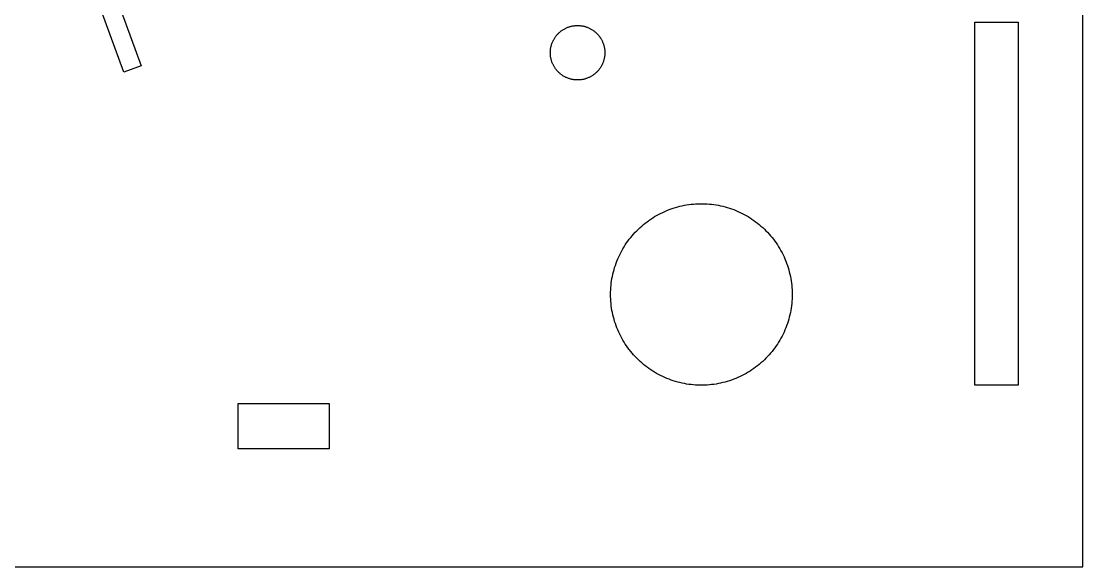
# Model space of a CAD drawing. Header units: metres. Extents: x -136 to 200, y -122 to 130.
# Drawn here: x -62.4 to -4, y -120 to -89.9 of the extents above; entities that cross this region are included whole.
import ezdxf

# ---------------------------------------------------------------- set-up
doc = ezdxf.new("R2010")
doc.units = ezdxf.units.M

msp = doc.modelspace()

# ---------------------------------------------------------------- linework, layer by layer
for p, q in [((-4, -120), (-4, 0)), ((-56.7984, -92.7621), (-60.2186, -83.3652)), ((-59.2602, -83.0163), (-55.84, -92.4133)), ((-9.95001, -110), (-9.95001, -90)), ((-9.95001, -90), (-7.55, -90)), ((-7.55, -90), (-7.55, -110)), ((-32.8567, -90.6033), (-32.8292, -90.5775)), ((-32.8292, -90.5775), (-32.8011, -90.5524)), ((-32.8011, -90.5524), (-32.7724, -90.528)), ((-32.7724, -90.528), (-32.743, -90.5043)), ((-32.743, -90.5043), (-32.7131, -90.4814)), ((-32.7131, -90.4814), (-32.6826, -90.4592)), ((-32.6826, -90.4592), (-32.6516, -90.4379)), ((-32.6516, -90.4379), (-32.62, -90.4173)), ((-32.62, -90.4173), (-32.5879, -90.3975)), ((-32.5879, -90.3975), (-32.5553, -90.3785)), ((-32.5553, -90.3785), (-32.5223, -90.3603)), ((-32.5223, -90.3603), (-32.4888, -90.343)), ((-32.4888, -90.343), (-32.4549, -90.3265)), ((-32.4549, -90.3265), (-32.4206, -90.3109)), ((-32.4206, -90.3109), (-32.3859, -90.2961)), ((-32.3859, -90.2961), (-32.3509, -90.2823)), ((-32.3509, -90.2823), (-32.3155, -90.2693)), ((-32.3155, -90.2693), (-32.2798, -90.2572)), ((-32.2798, -90.2572), (-32.2438, -90.246)), ((-32.2438, -90.246), (-32.2075, -90.2357)), ((-32.2075, -90.2357), (-32.171, -90.2263)), ((-32.171, -90.2263), (-32.1342, -90.2178)), ((-32.1342, -90.2178), (-32.0973, -90.2103)), ((-32.0973, -90.2103), (-32.0602, -90.2037)), ((-32.0602, -90.2037), (-32.0229, -90.1981)), ((-32.0229, -90.1981), (-31.9855, -90.1933)), ((-31.9855, -90.1933), (-31.948, -90.1896)), ((-31.948, -90.1896), (-31.9104, -90.1867)), ((-31.9104, -90.1867), (-31.8728, -90.1848)), ((-31.8728, -90.1848), (-31.8351, -90.1839)), ((-31.8351, -90.1839), (-31.7974, -90.1839)), ((-31.7974, -90.1839), (-31.7597, -90.1848)), ((-31.7597, -90.1848), (-31.7221, -90.1867)), ((-31.7221, -90.1867), (-31.6845, -90.1896)), ((-31.6845, -90.1896), (-31.647, -90.1933)), ((-31.647, -90.1933), (-31.6096, -90.1981)), ((-31.6096, -90.1981), (-31.5723, -90.2037)), ((-31.5723, -90.2037), (-31.5352, -90.2103)), ((-31.5352, -90.2103), (-31.4982, -90.2178)), ((-31.4982, -90.2178), (-31.4615, -90.2263)), ((-31.4615, -90.2263), (-31.425, -90.2357)), ((-31.425, -90.2357), (-31.3887, -90.246)), ((-31.3887, -90.246), (-31.3527, -90.2572)), ((-31.3527, -90.2572), (-31.317, -90.2693)), ((-31.317, -90.2693), (-31.2816, -90.2823)), ((-31.2816, -90.2823), (-31.2466, -90.2961)), ((-31.2466, -90.2961), (-31.2119, -90.3109)), ((-31.2119, -90.3109), (-31.1776, -90.3265)), ((-31.1776, -90.3265), (-31.1437, -90.343)), ((-31.1437, -90.343), (-31.1102, -90.3603)), ((-31.1102, -90.3603), (-31.0771, -90.3785)), ((-31.0771, -90.3785), (-31.0446, -90.3975)), ((-31.0446, -90.3975), (-31.0125, -90.4173)), ((-31.0125, -90.4173), (-30.9809, -90.4379)), ((-30.9809, -90.4379), (-30.9499, -90.4592)), ((-30.9499, -90.4592), (-30.9194, -90.4814)), ((-30.9194, -90.4814), (-30.8895, -90.5043)), ((-30.8895, -90.5043), (-30.8601, -90.528)), ((-30.8601, -90.528), (-30.8314, -90.5524)), ((-30.8314, -90.5524), (-30.8032, -90.5775)), ((-30.8032, -90.5775), (-30.7758, -90.6033)), ((-33.2369, -91.2023), (-33.2243, -91.1668)), ((-33.2243, -91.1668), (-33.2109, -91.1316)), ((-33.2109, -91.1316), (-33.1966, -91.0967)), ((-33.1966, -91.0967), (-33.1814, -91.0622)), ((-33.1814, -91.0622), (-33.1653, -91.0281)), ((-33.1653, -91.0281), (-33.1485, -90.9944)), ((-33.1485, -90.9944), (-33.1307, -90.9611)), ((-33.1307, -90.9611), (-33.1121, -90.9283)), ((-33.1121, -90.9283), (-33.0927, -90.896)), ((-33.0927, -90.896), (-33.0725, -90.8642)), ((-33.0725, -90.8642), (-33.0515, -90.8329)), ((-33.0515, -90.8329), (-33.0298, -90.8021)), ((-33.0298, -90.8021), (-33.0072, -90.7719)), ((-33.0072, -90.7719), (-32.9839, -90.7422)), ((-32.9839, -90.7422), (-32.9599, -90.7132)), ((-32.9599, -90.7132), (-32.9352, -90.6847)), ((-32.9352, -90.6847), (-32.9097, -90.6569)), ((-32.9097, -90.6569), (-32.8835, -90.6298)), ((-32.8835, -90.6298), (-32.8567, -90.6033)), ((-30.7758, -90.6033), (-30.7489, -90.6298)), ((-30.7489, -90.6298), (-30.7228, -90.6569)), ((-30.7228, -90.6569), (-30.6973, -90.6847)), ((-30.6973, -90.6847), (-30.6726, -90.7132)), ((-30.6726, -90.7132), (-30.6485, -90.7422)), ((-30.6485, -90.7422), (-30.6253, -90.7719)), ((-30.6253, -90.7719), (-30.6027, -90.8021)), ((-30.6027, -90.8021), (-30.5809, -90.8329)), ((-30.5809, -90.8329), (-30.56, -90.8642)), ((-30.56, -90.8642), (-30.5397, -90.896)), ((-30.5397, -90.896), (-30.5204, -90.9283)), ((-30.5204, -90.9283), (-30.5018, -90.9611)), ((-30.5018, -90.9611), (-30.484, -90.9944)), ((-30.484, -90.9944), (-30.4671, -91.0281)), ((-30.4671, -91.0281), (-30.4511, -91.0622)), ((-30.4511, -91.0622), (-30.4359, -91.0967)), ((-30.4359, -91.0967), (-30.4216, -91.1316)), ((-30.4216, -91.1316), (-30.4081, -91.1668)), ((-30.4081, -91.1668), (-30.3956, -91.2023)), ((-33.3162, -91.6838), (-33.3158, -91.6461)), ((-33.3158, -91.7215), (-33.3162, -91.6838)), ((-33.3158, -91.6461), (-33.3143, -91.6084)), ((-33.3143, -91.7591), (-33.3158, -91.7215)), ((-33.3143, -91.6084), (-33.312, -91.5708)), ((-33.312, -91.7968), (-33.3143, -91.7591)), ((-33.312, -91.5708), (-33.3087, -91.5332)), ((-33.3087, -91.5332), (-33.3044, -91.4958)), ((-33.3044, -91.4958), (-33.2992, -91.4584)), ((-33.2992, -91.4584), (-33.2931, -91.4212)), ((-33.2931, -91.4212), (-33.286, -91.3842)), ((-33.286, -91.3842), (-33.278, -91.3474)), ((-33.278, -91.3474), (-33.2691, -91.3107)), ((-33.2691, -91.3107), (-33.2593, -91.2743)), ((-33.2593, -91.2743), (-33.2485, -91.2382)), ((-33.2485, -91.2382), (-33.2369, -91.2023)), ((-30.3956, -91.2023), (-30.3839, -91.2382)), ((-30.3839, -91.2382), (-30.3732, -91.2743)), ((-30.3732, -91.2743), (-30.3634, -91.3107)), ((-30.3634, -91.3107), (-30.3544, -91.3474)), ((-30.3544, -91.3474), (-30.3465, -91.3842)), ((-30.3465, -91.3842), (-30.3394, -91.4212)), ((-30.3394, -91.4212), (-30.3333, -91.4584)), ((-30.3333, -91.4584), (-30.3281, -91.4958)), ((-30.3281, -91.4958), (-30.3238, -91.5332)), ((-30.3238, -91.5332), (-30.3205, -91.5708)), ((-30.3205, -91.5708), (-30.3181, -91.6084)), ((-30.3181, -91.7591), (-30.3205, -91.7968)), ((-30.3181, -91.6084), (-30.3167, -91.6461)), ((-30.3167, -91.7215), (-30.3181, -91.7591)), ((-30.3167, -91.6461), (-30.3162, -91.6838)), ((-30.3162, -91.6838), (-30.3167, -91.7215)), ((-33.3087, -91.8343), (-33.312, -91.7968)), ((-33.3044, -91.8718), (-33.3087, -91.8343)), ((-33.2992, -91.9091), (-33.3044, -91.8718)), ((-33.2931, -91.9463), (-33.2992, -91.9091)), ((-33.286, -91.9833), (-33.2931, -91.9463)), ((-33.278, -92.0202), (-33.286, -91.9833)), ((-33.2691, -92.0568), (-33.278, -92.0202)), ((-33.2593, -92.0932), (-33.2691, -92.0568)), ((-33.2485, -92.1293), (-33.2593, -92.0932)), ((-33.2369, -92.1652), (-33.2485, -92.1293)), ((-33.2243, -92.2007), (-33.2369, -92.1652)), ((-33.2109, -92.2359), (-33.2243, -92.2007)), ((-33.1966, -92.2708), (-33.2109, -92.2359)), ((-33.1814, -92.3053), (-33.1966, -92.2708)), ((-33.1653, -92.3394), (-33.1814, -92.3053)), ((-33.1485, -92.3731), (-33.1653, -92.3394)), ((-30.4671, -92.3394), (-30.484, -92.3731)), ((-30.4511, -92.3053), (-30.4671, -92.3394)), ((-30.4359, -92.2708), (-30.4511, -92.3053)), ((-30.4216, -92.2359), (-30.4359, -92.2708)), ((-30.4081, -92.2007), (-30.4216, -92.2359)), ((-30.3956, -92.1652), (-30.4081, -92.2007)), ((-30.3839, -92.1293), (-30.3956, -92.1652)), ((-30.3732, -92.0932), (-30.3839, -92.1293)), ((-30.3634, -92.0568), (-30.3732, -92.0932)), ((-30.3544, -92.0202), (-30.3634, -92.0568)), ((-30.3465, -91.9833), (-30.3544, -92.0202)), ((-30.3394, -91.9463), (-30.3465, -91.9833)), ((-30.3333, -91.9091), (-30.3394, -91.9463)), ((-30.3281, -91.8718), (-30.3333, -91.9091)), ((-30.3238, -91.8343), (-30.3281, -91.8718)), ((-30.3205, -91.7968), (-30.3238, -91.8343)), ((-55.84, -92.4133), (-56.7984, -92.7621)), ((-33.1307, -92.4064), (-33.1485, -92.3731)), ((-33.1121, -92.4392), (-33.1307, -92.4064)), ((-33.0927, -92.4715), (-33.1121, -92.4392)), ((-33.0725, -92.5034), (-33.0927, -92.4715)), ((-33.0515, -92.5347), (-33.0725, -92.5034)), ((-33.0298, -92.5654), (-33.0515, -92.5347)), ((-33.0072, -92.5957), (-33.0298, -92.5654)), ((-32.9839, -92.6253), (-33.0072, -92.5957)), ((-32.9599, -92.6543), (-32.9839, -92.6253)), ((-32.9352, -92.6828), (-32.9599, -92.6543)), ((-32.9097, -92.7106), (-32.9352, -92.6828)), ((-32.8835, -92.7377), (-32.9097, -92.7106)), ((-32.8567, -92.7642), (-32.8835, -92.7377)), ((-32.8292, -92.79), (-32.8567, -92.7642)), ((-32.8011, -92.8151), (-32.8292, -92.79)), ((-32.7724, -92.8395), (-32.8011, -92.8151)), ((-32.743, -92.8632), (-32.7724, -92.8395)), ((-32.7131, -92.8861), (-32.743, -92.8632)), ((-32.6826, -92.9083), (-32.7131, -92.8861)), ((-32.6516, -92.9297), (-32.6826, -92.9083)), ((-32.62, -92.9503), (-32.6516, -92.9297)), ((-30.9809, -92.9297), (-31.0125, -92.9503)), ((-30.9499, -92.9083), (-30.9809, -92.9297)), ((-30.9194, -92.8861), (-30.9499, -92.9083)), ((-30.8895, -92.8632), (-30.9194, -92.8861)), ((-30.8601, -92.8395), (-30.8895, -92.8632)), ((-30.8314, -92.8151), (-30.8601, -92.8395)), ((-30.8032, -92.79), (-30.8314, -92.8151)), ((-30.7758, -92.7642), (-30.8032, -92.79)), ((-30.7489, -92.7377), (-30.7758, -92.7642)), ((-30.7228, -92.7106), (-30.7489, -92.7377)), ((-30.6973, -92.6828), (-30.7228, -92.7106)), ((-30.6726, -92.6543), (-30.6973, -92.6828)), ((-30.6485, -92.6253), (-30.6726, -92.6543)), ((-30.6253, -92.5957), (-30.6485, -92.6253)), ((-30.6027, -92.5654), (-30.6253, -92.5957)), ((-30.5809, -92.5347), (-30.6027, -92.5654)), ((-30.56, -92.5034), (-30.5809, -92.5347)), ((-30.5397, -92.4715), (-30.56, -92.5034)), ((-30.5204, -92.4392), (-30.5397, -92.4715)), ((-30.5018, -92.4064), (-30.5204, -92.4392)), ((-30.484, -92.3731), (-30.5018, -92.4064)), ((-32.5879, -92.97), (-32.62, -92.9503)), ((-32.5553, -92.989), (-32.5879, -92.97)), ((-32.5223, -93.0072), (-32.5553, -92.989)), ((-32.4888, -93.0245), (-32.5223, -93.0072)), ((-32.4549, -93.041), (-32.4888, -93.0245)), ((-32.4206, -93.0566), (-32.4549, -93.041)), ((-32.3859, -93.0714), (-32.4206, -93.0566)), ((-32.3509, -93.0853), (-32.3859, -93.0714)), ((-32.3155, -93.0983), (-32.3509, -93.0853)), ((-32.2798, -93.1103), (-32.3155, -93.0983)), ((-32.2438, -93.1215), (-32.2798, -93.1103)), ((-32.2075, -93.1318), (-32.2438, -93.1215)), ((-32.171, -93.1412), (-32.2075, -93.1318)), ((-32.1342, -93.1497), (-32.171, -93.1412)), ((-32.0973, -93.1572), (-32.1342, -93.1497)), ((-32.0602, -93.1638), (-32.0973, -93.1572)), ((-32.0229, -93.1694), (-32.0602, -93.1638)), ((-31.9855, -93.1742), (-32.0229, -93.1694)), ((-31.948, -93.178), (-31.9855, -93.1742)), ((-31.9104, -93.1808), (-31.948, -93.178)), ((-31.8728, -93.1827), (-31.9104, -93.1808)), ((-31.8351, -93.1836), (-31.8728, -93.1827)), ((-31.7974, -93.1836), (-31.8351, -93.1836)), ((-31.7597, -93.1827), (-31.7974, -93.1836)), ((-31.7221, -93.1808), (-31.7597, -93.1827)), ((-31.6845, -93.178), (-31.7221, -93.1808)), ((-31.647, -93.1742), (-31.6845, -93.178)), ((-31.6096, -93.1694), (-31.647, -93.1742)), ((-31.5723, -93.1638), (-31.6096, -93.1694)), ((-31.5352, -93.1572), (-31.5723, -93.1638)), ((-31.4982, -93.1497), (-31.5352, -93.1572)), ((-31.4615, -93.1412), (-31.4982, -93.1497)), ((-31.425, -93.1318), (-31.4615, -93.1412)), ((-31.3887, -93.1215), (-31.425, -93.1318)), ((-31.3527, -93.1103), (-31.3887, -93.1215)), ((-31.317, -93.0983), (-31.3527, -93.1103)), ((-31.2816, -93.0853), (-31.317, -93.0983)), ((-31.2466, -93.0714), (-31.2816, -93.0853)), ((-31.2119, -93.0566), (-31.2466, -93.0714)), ((-31.1776, -93.041), (-31.2119, -93.0566)), ((-31.1437, -93.0245), (-31.1776, -93.041)), ((-31.1102, -93.0072), (-31.1437, -93.0245)), ((-31.0771, -92.989), (-31.1102, -93.0072)), ((-31.0446, -92.97), (-31.0771, -92.989)), ((-31.0125, -92.9503), (-31.0446, -92.97)), ((-27.3535, -100.589), (-27.2419, -100.531)), ((-27.2419, -100.531), (-27.1289, -100.476)), ((-27.1289, -100.476), (-27.0145, -100.424)), ((-27.0145, -100.424), (-26.8989, -100.375)), ((-26.8989, -100.375), (-26.7821, -100.328)), ((-26.7821, -100.328), (-26.6641, -100.285)), ((-26.6641, -100.285), (-26.5451, -100.245)), ((-26.5451, -100.245), (-26.4251, -100.207)), ((-26.4251, -100.207), (-26.3042, -100.173)), ((-26.3042, -100.173), (-26.1825, -100.142)), ((-26.1825, -100.142), (-26.06, -100.114)), ((-26.06, -100.114), (-25.9369, -100.089)), ((-25.9369, -100.089), (-25.8132, -100.067)), ((-25.8132, -100.067), (-25.689, -100.048)), ((-25.689, -100.048), (-25.5643, -100.032)), ((-25.5643, -100.032), (-25.4393, -100.019)), ((-25.4393, -100.019), (-25.314, -100.01)), ((-25.314, -100.01), (-25.1885, -100.004)), ((-25.1885, -100.004), (-25.0628, -100)), ((-25.0628, -100), (-24.9372, -100)), ((-24.9372, -100), (-24.8116, -100.004)), ((-24.8116, -100.004), (-24.6861, -100.01)), ((-24.6861, -100.01), (-24.5607, -100.019)), ((-24.5607, -100.019), (-24.4357, -100.032)), ((-24.4357, -100.032), (-24.3111, -100.048)), ((-24.3111, -100.048), (-24.1868, -100.067)), ((-24.1868, -100.067), (-24.0631, -100.089)), ((-24.0631, -100.089), (-23.94, -100.114)), ((-23.94, -100.114), (-23.8175, -100.142)), ((-23.8175, -100.142), (-23.6958, -100.173)), ((-23.6958, -100.173), (-23.5749, -100.207)), ((-23.5749, -100.207), (-23.4549, -100.245)), ((-23.4549, -100.245), (-23.3359, -100.285)), ((-23.3359, -100.285), (-23.2179, -100.328)), ((-23.2179, -100.328), (-23.1011, -100.375)), ((-23.1011, -100.375), (-22.9855, -100.424)), ((-22.9855, -100.424), (-22.8711, -100.476)), ((-22.8711, -100.476), (-22.7581, -100.531)), ((-22.7581, -100.531), (-22.6465, -100.589)), ((-28.1871, -101.147), (-28.0893, -101.069)), ((-28.0893, -101.069), (-27.9895, -100.992)), ((-27.9895, -100.992), (-27.8879, -100.918)), ((-27.8879, -100.918), (-27.7844, -100.847)), ((-27.7844, -100.847), (-27.6791, -100.778)), ((-27.6791, -100.778), (-27.5722, -100.712)), ((-27.5722, -100.712), (-27.4636, -100.649)), ((-27.4636, -100.649), (-27.3535, -100.589)), ((-22.6465, -100.589), (-22.5364, -100.649)), ((-22.5364, -100.649), (-22.4278, -100.712)), ((-22.4278, -100.712), (-22.3209, -100.778)), ((-22.3209, -100.778), (-22.2156, -100.847)), ((-22.2156, -100.847), (-22.1121, -100.918)), ((-22.1121, -100.918), (-22.0105, -100.992)), ((-22.0105, -100.992), (-21.9107, -101.069)), ((-21.9107, -101.069), (-21.8129, -101.147)), ((-28.8122, -101.765), (-28.7297, -101.67)), ((-28.7297, -101.67), (-28.6449, -101.577)), ((-28.6449, -101.577), (-28.5577, -101.487)), ((-28.5577, -101.487), (-28.4683, -101.398)), ((-28.4683, -101.398), (-28.3767, -101.312)), ((-28.3767, -101.312), (-28.2829, -101.229)), ((-28.2829, -101.229), (-28.1871, -101.147)), ((-21.8129, -101.147), (-21.7171, -101.229)), ((-21.7171, -101.229), (-21.6233, -101.312)), ((-21.6233, -101.312), (-21.5317, -101.398)), ((-21.5317, -101.398), (-21.4423, -101.487)), ((-21.4423, -101.487), (-21.3552, -101.577)), ((-21.3552, -101.577), (-21.2703, -101.67)), ((-21.2703, -101.67), (-21.1878, -101.765)), ((-29.255, -102.374), (-29.1877, -102.268)), ((-29.1877, -102.268), (-29.1177, -102.164)), ((-29.1177, -102.164), (-29.0451, -102.061)), ((-29.0451, -102.061), (-28.97, -101.96)), ((-28.97, -101.96), (-28.8923, -101.862)), ((-28.8923, -101.862), (-28.8122, -101.765)), ((-21.1878, -101.765), (-21.1077, -101.862)), ((-21.1077, -101.862), (-21.0301, -101.96)), ((-21.0301, -101.96), (-20.9549, -102.061)), ((-20.9549, -102.061), (-20.8823, -102.164)), ((-20.8823, -102.164), (-20.8124, -102.268)), ((-20.8124, -102.268), (-20.745, -102.374)), ((-29.5505, -102.928), (-29.497, -102.814)), ((-29.497, -102.814), (-29.4407, -102.702)), ((-29.4407, -102.702), (-29.3815, -102.591)), ((-29.3815, -102.591), (-29.3196, -102.482)), ((-29.3196, -102.482), (-29.255, -102.374)), ((-20.745, -102.374), (-20.6804, -102.482)), ((-20.6804, -102.482), (-20.6185, -102.591)), ((-20.6185, -102.591), (-20.5593, -102.702)), ((-20.5593, -102.702), (-20.503, -102.814)), ((-20.503, -102.814), (-20.4495, -102.928)), ((-29.7743, -103.515), (-29.7355, -103.395)), ((-29.7355, -103.395), (-29.6937, -103.277)), ((-29.6937, -103.277), (-29.6489, -103.159)), ((-29.6489, -103.159), (-29.6012, -103.043)), ((-29.6012, -103.043), (-29.5505, -102.928)), ((-20.4495, -102.928), (-20.3988, -103.043)), ((-20.3988, -103.043), (-20.3511, -103.159)), ((-20.3511, -103.159), (-20.3063, -103.277)), ((-20.3063, -103.277), (-20.2645, -103.395)), ((-20.2645, -103.395), (-20.2257, -103.515)), ((-29.9228, -104.125), (-29.8993, -104.001)), ((-29.8993, -104.001), (-29.8726, -103.879)), ((-29.8726, -103.879), (-29.8429, -103.757)), ((-29.8429, -103.757), (-29.8102, -103.635)), ((-29.8102, -103.635), (-29.7743, -103.515)), ((-20.2257, -103.515), (-20.1899, -103.635)), ((-20.1899, -103.635), (-20.1571, -103.757)), ((-20.1571, -103.757), (-20.1274, -103.879)), ((-20.1274, -103.879), (-20.1007, -104.001)), ((-20.1007, -104.001), (-20.0772, -104.125)), ((-29.9858, -104.623), (-29.9748, -104.498)), ((-29.9748, -104.498), (-29.9606, -104.373)), ((-29.9606, -104.373), (-29.9433, -104.249)), ((-29.9433, -104.249), (-29.9228, -104.125)), ((-20.0772, -104.125), (-20.0567, -104.249)), ((-20.0567, -104.249), (-20.0394, -104.373)), ((-20.0394, -104.373), (-20.0253, -104.498)), ((-20.0253, -104.498), (-20.0142, -104.623)), ((-30, -105), (-29.9984, -104.874)), ((-29.9984, -105.126), (-30, -105)), ((-29.9984, -104.874), (-29.9937, -104.749)), ((-29.9937, -105.251), (-29.9984, -105.126)), ((-29.9937, -104.749), (-29.9858, -104.623)), ((-20.0142, -104.623), (-20.0063, -104.749)), ((-20.0063, -104.749), (-20.0016, -104.874)), ((-20.0016, -105.126), (-20.0063, -105.251)), ((-20.0016, -104.874), (-20, -105)), ((-20, -105), (-20.0016, -105.126)), ((-29.9858, -105.377), (-29.9937, -105.251)), ((-29.9748, -105.502), (-29.9858, -105.377)), ((-29.9606, -105.627), (-29.9748, -105.502)), ((-29.9433, -105.751), (-29.9606, -105.627)), ((-29.9228, -105.875), (-29.9433, -105.751)), ((-20.0567, -105.751), (-20.0772, -105.875)), ((-20.0394, -105.627), (-20.0567, -105.751)), ((-20.0253, -105.502), (-20.0394, -105.627)), ((-20.0142, -105.377), (-20.0253, -105.502)), ((-20.0063, -105.251), (-20.0142, -105.377)), ((-29.8993, -105.999), (-29.9228, -105.875)), ((-29.8726, -106.121), (-29.8993, -105.999)), ((-29.8429, -106.243), (-29.8726, -106.121)), ((-29.8102, -106.365), (-29.8429, -106.243)), ((-29.7743, -106.485), (-29.8102, -106.365)), ((-20.1899, -106.365), (-20.2257, -106.485)), ((-20.1571, -106.243), (-20.1899, -106.365)), ((-20.1274, -106.121), (-20.1571, -106.243)), ((-20.1007, -105.999), (-20.1274, -106.121)), ((-20.0772, -105.875), (-20.1007, -105.999)), ((-29.7355, -106.605), (-29.7743, -106.485)), ((-29.6937, -106.723), (-29.7355, -106.605)), ((-29.6489, -106.841), (-29.6937, -106.723)), ((-29.6012, -106.957), (-29.6489, -106.841)), ((-29.5505, -107.072), (-29.6012, -106.957)), ((-20.3988, -106.957), (-20.4495, -107.072)), ((-20.3511, -106.841), (-20.3988, -106.957)), ((-20.3063, -106.723), (-20.3511, -106.841)), ((-20.2645, -106.605), (-20.3063, -106.723)), ((-20.2257, -106.485), (-20.2645, -106.605)), ((-29.497, -107.186), (-29.5505, -107.072)), ((-29.4407, -107.298), (-29.497, -107.186)), ((-29.3815, -107.409), (-29.4407, -107.298)), ((-29.3196, -107.518), (-29.3815, -107.409)), ((-29.255, -107.626), (-29.3196, -107.518)), ((-20.6804, -107.518), (-20.745, -107.626)), ((-20.6185, -107.409), (-20.6804, -107.518)), ((-20.5593, -107.298), (-20.6185, -107.409)), ((-20.503, -107.186), (-20.5593, -107.298)), ((-20.4495, -107.072), (-20.503, -107.186)), ((-29.1877, -107.732), (-29.255, -107.626)), ((-29.1177, -107.836), (-29.1877, -107.732)), ((-29.0451, -107.939), (-29.1177, -107.836)), ((-28.97, -108.04), (-29.0451, -107.939)), ((-28.8923, -108.138), (-28.97, -108.04)), ((-21.0301, -108.04), (-21.1077, -108.138)), ((-20.9549, -107.939), (-21.0301, -108.04)), ((-20.8823, -107.836), (-20.9549, -107.939)), ((-20.8124, -107.732), (-20.8823, -107.836)), ((-20.745, -107.626), (-20.8124, -107.732)), ((-28.8122, -108.235), (-28.8923, -108.138)), ((-28.7297, -108.33), (-28.8122, -108.235)), ((-28.6449, -108.423), (-28.7297, -108.33)), ((-28.5577, -108.513), (-28.6449, -108.423)), ((-28.4683, -108.602), (-28.5577, -108.513)), ((-28.3767, -108.688), (-28.4683, -108.602)), ((-28.2829, -108.771), (-28.3767, -108.688)), ((-21.6233, -108.688), (-21.7171, -108.771)), ((-21.5317, -108.602), (-21.6233, -108.688)), ((-21.4423, -108.513), (-21.5317, -108.602)), ((-21.3552, -108.423), (-21.4423, -108.513)), ((-21.2703, -108.33), (-21.3552, -108.423)), ((-21.1878, -108.235), (-21.2703, -108.33)), ((-21.1077, -108.138), (-21.1878, -108.235)), ((-28.1871, -108.853), (-28.2829, -108.771)), ((-28.0893, -108.931), (-28.1871, -108.853)), ((-27.9895, -109.008), (-28.0893, -108.931)), ((-27.8879, -109.082), (-27.9895, -109.008)), ((-27.7844, -109.153), (-27.8879, -109.082)), ((-27.6791, -109.222), (-27.7844, -109.153)), ((-27.5722, -109.288), (-27.6791, -109.222)), ((-27.4636, -109.351), (-27.5722, -109.288)), ((-22.4278, -109.288), (-22.5364, -109.351)), ((-22.3209, -109.222), (-22.4278, -109.288)), ((-22.2156, -109.153), (-22.3209, -109.222)), ((-22.1121, -109.082), (-22.2156, -109.153)), ((-22.0105, -109.008), (-22.1121, -109.082)), ((-21.9107, -108.931), (-22.0105, -109.008)), ((-21.8129, -108.853), (-21.9107, -108.931)), ((-21.7171, -108.771), (-21.8129, -108.853)), ((-27.3535, -109.411), (-27.4636, -109.351)), ((-27.2419, -109.469), (-27.3535, -109.411)), ((-27.1289, -109.524), (-27.2419, -109.469)), ((-27.0145, -109.576), (-27.1289, -109.524)), ((-26.8989, -109.625), (-27.0145, -109.576)), ((-26.7821, -109.672), (-26.8989, -109.625)), ((-26.6641, -109.715), (-26.7821, -109.672)), ((-26.5451, -109.755), (-26.6641, -109.715)), ((-26.4251, -109.793), (-26.5451, -109.755)), ((-26.3042, -109.827), (-26.4251, -109.793)), ((-26.1825, -109.858), (-26.3042, -109.827)), ((-26.06, -109.886), (-26.1825, -109.858)), ((-23.8175, -109.858), (-23.94, -109.886)), ((-23.6958, -109.827), (-23.8175, -109.858)), ((-23.5749, -109.793), (-23.6958, -109.827)), ((-23.4549, -109.755), (-23.5749, -109.793)), ((-23.3359, -109.715), (-23.4549, -109.755)), ((-23.2179, -109.672), (-23.3359, -109.715)), ((-23.1011, -109.625), (-23.2179, -109.672)), ((-22.9855, -109.576), (-23.1011, -109.625)), ((-22.8711, -109.524), (-22.9855, -109.576)), ((-22.7581, -109.469), (-22.8711, -109.524)), ((-22.6465, -109.411), (-22.7581, -109.469)), ((-22.5364, -109.351), (-22.6465, -109.411)), ((-25.9369, -109.911), (-26.06, -109.886)), ((-25.8132, -109.933), (-25.9369, -109.911)), ((-25.689, -109.952), (-25.8132, -109.933)), ((-25.5643, -109.968), (-25.689, -109.952)), ((-25.4393, -109.981), (-25.5643, -109.968)), ((-25.314, -109.99), (-25.4393, -109.981)), ((-25.1885, -109.996), (-25.314, -109.99)), ((-25.0628, -110), (-25.1885, -109.996)), ((-24.9372, -110), (-25.0628, -110)), ((-24.8116, -109.996), (-24.9372, -110)), ((-24.6861, -109.99), (-24.8116, -109.996)), ((-24.5607, -109.981), (-24.6861, -109.99)), ((-24.4357, -109.968), (-24.5607, -109.981)), ((-24.3111, -109.952), (-24.4357, -109.968)), ((-24.1868, -109.933), (-24.3111, -109.952)), ((-24.0631, -109.911), (-24.1868, -109.933)), ((-23.94, -109.886), (-24.0631, -109.911)), ((-7.55, -110), (-9.95001, -110)), ((-50.5, -113.5), (-50.5, -111)), ((-50.5, -111), (-45.5, -111)), ((-45.5, -111), (-45.5, -113.5)), ((-45.5, -113.5), (-50.5, -113.5)), ((-136, -120), (-4, -120))]:
    msp.add_line(p, q)

doc.saveas('drawing.dxf')
